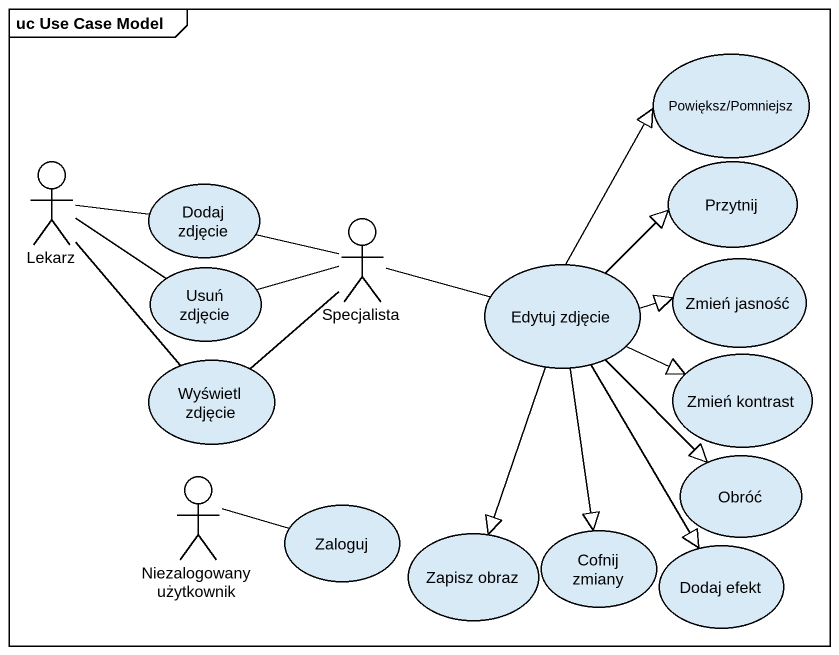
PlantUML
@startuml
mainframe uc Use Case Model
usecase "Powiększ/Pomniejsz" as Powiększ_Pomniejsz
actor Lekarz
usecase "Dodaj zdjęcie" as Dodaj_zdjęcie
usecase Przytnij
actor Specjalista
usecase "Usuń zdjęcie" as Usuń_zdjęcie
usecase "Edytuj zdjęcie" as Edytuj_zdjęcie
usecase "Zmień jasność" as Zmień_jasność
usecase "Wyświetl zdjęcie" as Wyświetl_zdjęcie
usecase "Zmień kontrast" as Zmień_kontrast
usecase Obróć
actor "Niezalogowany użytkownik" as Niezalogowany_użytkownik
usecase Zaloguj
usecase "Zapisz obraz" as Zapisz_obraz
usecase "Cofnij zmiany" as Cofnij_zmiany
usecase "Dodaj efekt" as Dodaj_efekt
Lekarz -right- Dodaj_zdjęcie
Lekarz -right- Usuń_zdjęcie
Lekarz -- Wyświetl_zdjęcie
Specjalista -left- Dodaj_zdjęcie
Specjalista -left- Usuń_zdjęcie
Specjalista -right- Edytuj_zdjęcie
Specjalista -- Wyświetl_zdjęcie
Edytuj_zdjęcie -up-|> Powiększ_Pomniejsz
Edytuj_zdjęcie -up-|> Przytnij
Edytuj_zdjęcie -right-|> Zmień_jasność
Edytuj_zdjęcie -right-|> Zmień_kontrast
Edytuj_zdjęcie --|> Obróć
Edytuj_zdjęcie --|> Zapisz_obraz
Edytuj_zdjęcie --|> Cofnij_zmiany
Edytuj_zdjęcie --|> Dodaj_efekt
Niezalogowany_użytkownik -right- Zaloguj
@enduml
